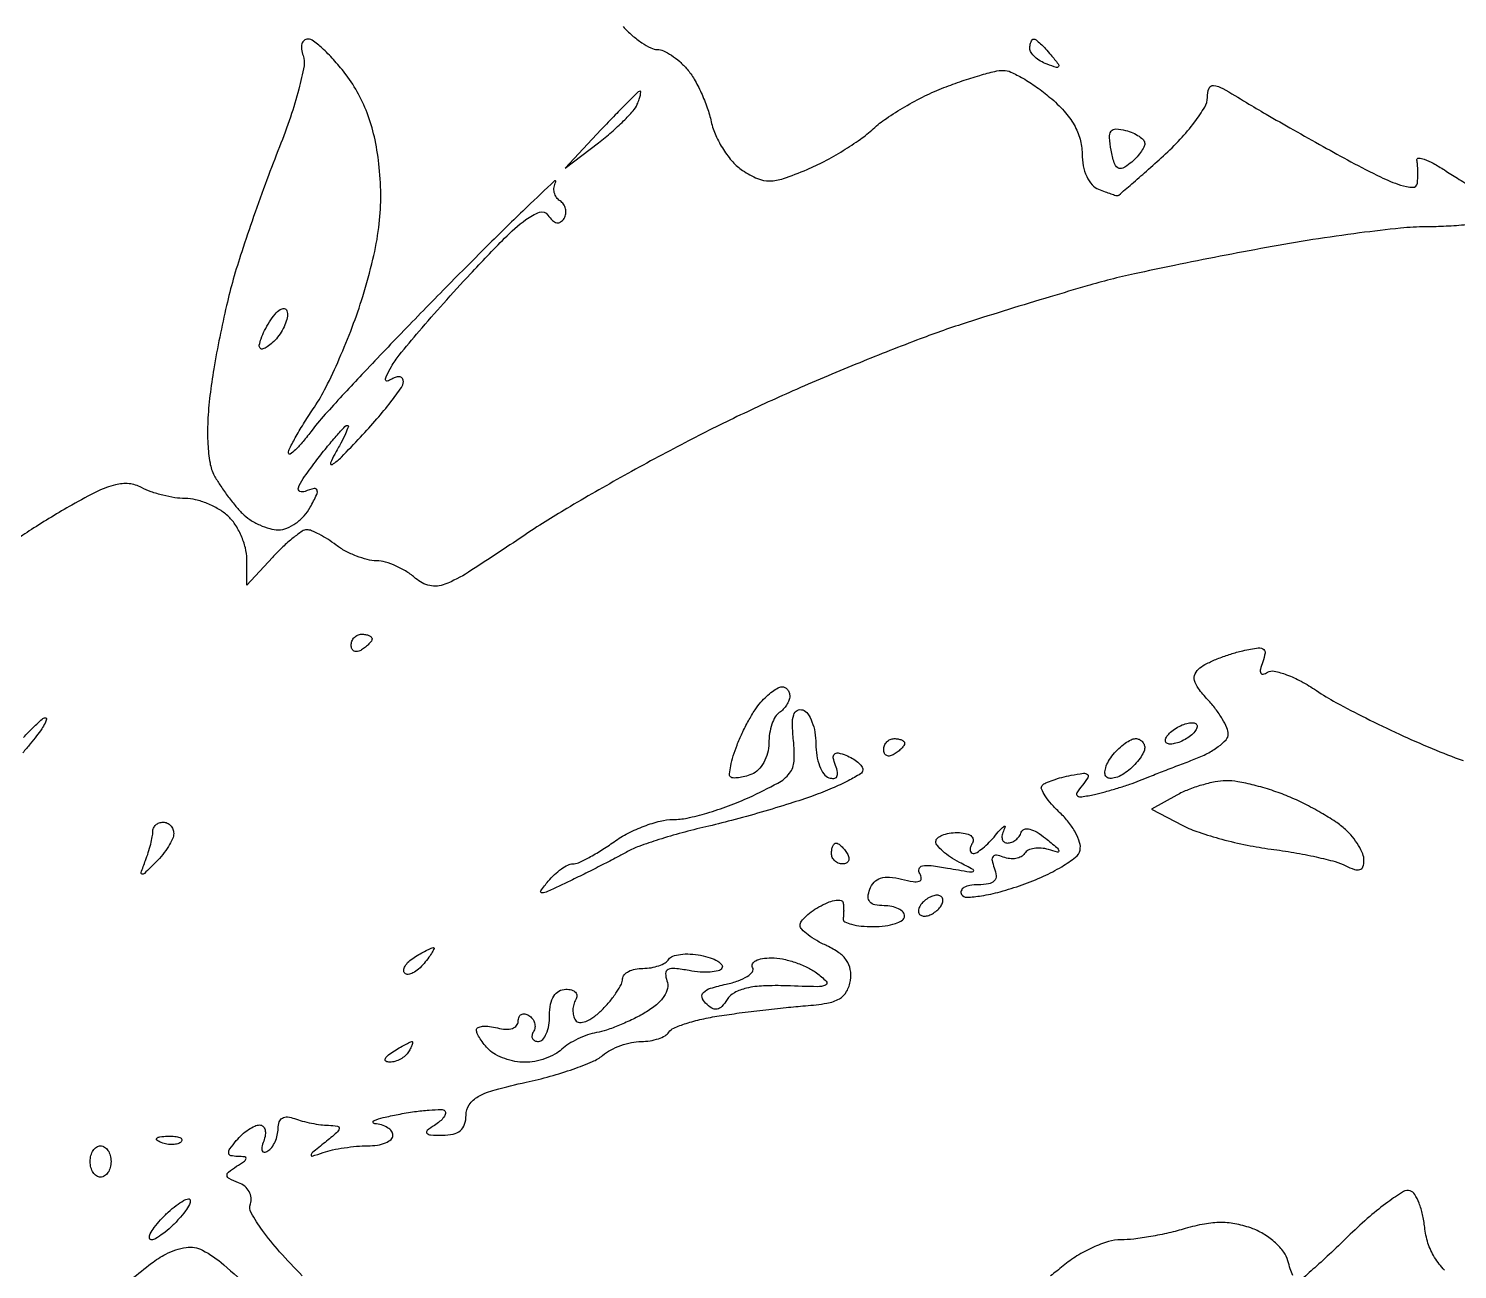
# Model space of a CAD drawing. Extents: x 0 to 102, y 0 to 135.
# Drawn here: x 55.08 to 66.66, y 29.79 to 39.85 of the extents above; entities that cross this region are included whole.
import ezdxf

# ---------------------------------------------------------------- set-up
doc = ezdxf.new("R2010")
doc.units = 0
doc.header["$MEASUREMENT"] = 0

msp = doc.modelspace()

# ---------------------------------------------------------------- linework, layer by layer
for points in [[(59.900096, 39.862552, 0.027625), (59.973832, 39.791688, 0.030405), (60.052706, 39.731788, 0.031875), (60.125618, 39.689557, 0.115829), (60.177394, 39.6774, -0.108886), (60.227103, 39.666445, -0.037681), (60.291639, 39.630417, -0.035311), (60.359004, 39.578663, -0.03427), (60.419143, 39.517459, -0.046473), (60.475849, 39.43722, -0.023069), (60.533018, 39.326384, -0.022675), (60.582121, 39.205118, -0.030808), (60.614496, 39.091592, 0.051536), (60.651258, 38.980355, 0.037749), (60.713362, 38.866031, 0.03845), (60.789648, 38.765671, 0.066082), (60.869042, 38.697151, 0.041136), (60.989982, 38.631425, 0.107838), (61.086276, 38.61183, 0.079708), (61.198874, 38.631528, 0.015859), (61.390441, 38.704506, 0.022985), (61.530431, 38.770694, 0.015976), (61.682283, 38.857552, 0.01615), (61.822964, 38.950491, 0.03177), (61.9272, 39.03472, -0.03664), (62.033819, 39.119173, -0.017212), (62.182693, 39.212973, -0.016951), (62.346162, 39.30099, -0.02284), (62.499962, 39.368632, -0.010033), (62.646976, 39.422064, -0.011388), (62.789971, 39.467202, -0.010645), (62.912746, 39.500086, -0.060175), (62.979921, 39.5082, -0.108017), (63.042047, 39.49462, -0.023409), (63.140211, 39.443863, -0.023379), (63.250549, 39.37302, -0.0205), (63.358909, 39.28918, -0.034402), (63.474425, 39.177552, -0.053875), (63.555317, 39.06569, -0.061664), (63.602971, 38.951477, -0.068131), (63.6192, 38.832931, 0.048271), (63.628687, 38.73489, 0.060391), (63.656859, 38.648011, 0.070171), (63.69979, 38.581664, 0.123107), (63.753019, 38.544351, 0.00409), (63.805567, 38.524678, 0.00578), (63.852704, 38.508084, 0.003461), (63.892554, 38.494878, 0.078431), (63.904455, 38.493, 0.178966), (63.916576, 38.497482, 0.000812), (64.02152, 38.587683, 0.003686), (64.14043, 38.69176, 0.002302), (64.278236, 38.815324, 0.021502), (64.414589, 38.949826, 0.026129), (64.529777, 39.087419, 0.026181), (64.612723, 39.210661, 0.135838), (64.6344, 39.28898, -0.087948), (64.647606, 39.36348, -0.351074), (64.684563, 39.385867, -0.097464), (64.759567, 39.3606, -0.006828), (64.95165, 39.247305, 0.005603), (65.109827, 39.153486, 0.002168), (65.331028, 39.02689, 0.002146), (65.571968, 38.891745, 0.002653), (65.79765, 38.76799, 0.010313), (66.037293, 38.64455, 0.035298), (66.199655, 38.578859, 0.068545), (66.299801, 38.560944, 0.399777), (66.336418, 38.593091, 0.015822), (66.33922, 38.641302, 0.012139), (66.339332, 38.694069, 0.012313), (66.337019, 38.743482, 0.028294), (66.332269, 38.780399, -0.474159), (66.346016, 38.796687, -0.081855), (66.391823, 38.788397, -0.040957), (66.464912, 38.755382, -0.018549), (66.5549, 38.701044, 0.006452), (66.659675, 38.634268, 0.004568), (66.778917, 38.561916, 0.004611)], [(66.735227, 38.256381, -0.010439), (66.567948, 38.244598, -0.011613), (66.406168, 38.240355, 0.025098), (66.19957, 38.229357, 0.006439), (65.867253, 38.190552, 0.006541), (65.488735, 38.136358, 0.006603), (65.112947, 38.072434, 0.002523), (64.739293, 38.001833, 0.00254), (64.367176, 37.927611, 0.002477), (64.043495, 37.859667, 0.01022), (63.848779, 37.813604, 0.007645), (63.65963, 37.761657, 0.002055), (63.360929, 37.673358, 0.002081), (63.022445, 37.570247, 0.002152), (62.6886, 37.465453, 0.013517), (62.307528, 37.332581, 0.006176), (61.817146, 37.13962, 0.006111), (61.305306, 36.923545, 0.008377), (60.850549, 36.715846, 0.009217), (60.401814, 36.491495, 0.006599), (59.908146, 36.224841, 0.006666), (59.444463, 35.958259, 0.014199), (59.094861, 35.737366, -0.004442), (58.646623, 35.44176, -0.049719), (58.456814, 35.344201, -0.146895), (58.333426, 35.333848, -0.132663), (58.219051, 35.392203, 0.044239), (58.147976, 35.445915, 0.034091), (58.062208, 35.491725, 0.035005), (57.975452, 35.523633, 0.066572), (57.902039, 35.534691, -0.058257), (57.827953, 35.544598, -0.030288), (57.739006, 35.573077, -0.02965), (57.650067, 35.613836, -0.039661), (57.57528, 35.661591, 0.019328), (57.507093, 35.709138, 0.02175), (57.438012, 35.749313, 0.021649), (57.376834, 35.778114, 0.099499), (57.338591, 35.7858, 0.150541), (57.298987, 35.773599, 0.019219), (57.226467, 35.720043, 0.021095), (57.143405, 35.647671, 0.016121), (57.05866, 35.561946), (56.8512, 35.338093), (56.8512, 35.548835, 0.062095), (56.839861, 35.639783, 0.041863), (56.805754, 35.738799, 0.041921), (56.755727, 35.830545, 0.063142), (56.696489, 35.899588, 0.051417), (56.623394, 35.953199, 0.035891), (56.531631, 35.998471, 0.036299), (56.436267, 36.029441, 0.060434), (56.352527, 36.0396, -0.037594), (56.26812, 36.045955, -0.023343), (56.170646, 36.065408, -0.02337), (56.075702, 36.093781, -0.038588), (55.999112, 36.127458, 0.098405), (55.897343, 36.158407, 0.086152), (55.7863, 36.150304, 0.053579), (55.643741, 36.09798, 0.01496), (55.433624, 35.986244, 0.006881), (55.26912, 35.889321, 0.006802), (55.106699, 35.787538, 0.006703), (54.96696, 35.69462, 0.025936)], [(57.300671, 29.741694, -0.014756), (57.117534, 29.935972, -0.025353), (56.978415, 30.109535, -0.025048), (56.885817, 30.252453, -0.226568), (56.880087, 30.324652, 0.118843), (56.886471, 30.37355, 0.100647), (56.870665, 30.423346, 0.092321), (56.834972, 30.466408, 0.082226), (56.784779, 30.49585, -0.022015), (56.709306, 30.528691, -0.254728), (56.69126, 30.554104, -0.263927), (56.703129, 30.582379, -0.023346), (56.768971, 30.628456, 0.011789), (56.833025, 30.671111, 0.217047), (56.845112, 30.691634, 0.412571), (56.83432, 30.70504, 0.02482), (56.777391, 30.708505, -0.051364), (56.722427, 30.714786, -0.328723), (56.705053, 30.734629, -0.177684), (56.71448, 30.768997, -0.018329), (56.7666, 30.8367, -0.035244), (56.813049, 30.88526, -0.036243), (56.865448, 30.926323, -0.038776), (56.915924, 30.954872, -0.109743), (56.95521, 30.9636, -0.188259), (56.982699, 30.95287, -0.146247), (56.999236, 30.925032, -0.098528), (57.001325, 30.882585, -0.054846), (56.98812, 30.832306, 0.036408), (56.97329, 30.783257, 0.155351), (56.975927, 30.753155, 0.32948), (56.992826, 30.743057, 0.1144), (57.021369, 30.752699, 0.094432), (57.053399, 30.782055, 0.052853), (57.080433, 30.827672, 0.050123), (57.098796, 30.881417, 0.05733), (57.105, 30.935344, -0.083378), (57.113816, 30.987844, -0.177171), (57.139469, 31.019344, -0.160926), (57.181456, 31.028624, -0.066303), (57.238819, 31.014951, 0.026818), (57.300292, 30.995071, 0.016272), (57.374786, 30.977894, 0.016286), (57.450031, 30.965635, 0.027476), (57.513769, 30.960909, -0.034758), (57.585149, 30.954572, -0.426636), (57.599169, 30.934352, -0.165854), (57.579531, 30.900757, -0.009382), (57.4857, 30.822628, 0.003125), (57.383729, 30.73986, 0.179569), (57.371754, 30.719298, 0.561491), (57.381261, 30.710968, 0.007448), (57.471469, 30.740719, -0.030875), (57.545434, 30.761327, -0.015451), (57.641012, 30.778631, -0.015278), (57.741371, 30.790493, -0.021778), (57.831019, 30.7944, 0.03946), (57.909356, 30.800592, 0.058656), (57.975504, 30.819251, 0.077138), (58.020539, 30.84662, 0.22119), (58.0356, 30.879, 0.165159), (58.024379, 30.912043, 0.087418), (57.99211, 30.941607, 0.070977), (57.944181, 30.963332, 0.054612), (57.88755, 30.973329, -0.338183), (57.874407, 30.984806, -0.36308), (57.882395, 30.999573, -0.036785), (57.956467, 31.022883, -0.009718), (58.0779, 31.049009, -0.012139), (58.210443, 31.071515, -0.017529), (58.328601, 31.08443, -0.013323), (58.425221, 31.088991, -0.198004), (58.45615, 31.07698, -0.275774), (58.461853, 31.056475, -0.090346), (58.447737, 31.027037, -0.060228), (58.416369, 30.993207, -0.034747), (58.37155, 30.960296, 0.026629), (58.31356, 30.919144, 0.419686), (58.31125, 30.897365, 0.209822), (58.339051, 30.88331, 0.011912), (58.43745, 30.880295, 0.055736), (58.523383, 30.889313, 0.122788), (58.582139, 30.918443, 0.138219), (58.616125, 30.969038, 0.079362), (58.6278, 31.042133, -0.149026), (58.653967, 31.127976, -0.119618), (58.725554, 31.193465, -0.060002), (58.86349, 31.249035, -0.012923), (59.11425, 31.309675, 0.015033), (59.310276, 31.357956, 0.016484), (59.497039, 31.416655, 0.016098), (59.65271, 31.476976, 0.075396), (59.734261, 31.527242, -0.054422), (59.798428, 31.570592, -0.03445), (59.881081, 31.60716, -0.034372), (59.968337, 31.632151, -0.052607), (60.046519, 31.6404, 0.038853), (60.118348, 31.64599, 0.042138), (60.186459, 31.662626, 0.046246), (60.241559, 31.686982, 0.127835), (60.271977, 31.716063, -0.156538), (60.31017, 31.74867, -0.020906), (60.410777, 31.785886, -0.02252), (60.53751, 31.820615, -0.017187), (60.67882, 31.847508, -0.005768), (60.841248, 31.870755, -0.003573), (61.032531, 31.894494, -0.003583), (61.221774, 31.915235, -0.006446), (61.3773, 31.92913, 0.021957), (61.551981, 31.950214, 0.087647), (61.653286, 31.985921, 0.137765), (61.711672, 32.044556, 0.090549), (61.742627, 32.135267, 0.080736), (61.741502, 32.222653, 0.106458), (61.711579, 32.296263, 0.090931), (61.649504, 32.359062, 0.045611), (61.552277, 32.414561, -0.024196), (61.469072, 32.457447, -0.032795), (61.398825, 32.504466, -0.034395), (61.348295, 32.549161, -0.19695), (61.335, 32.581603, -0.16642), (61.346013, 32.613775, -0.039546), (61.384703, 32.656259, -0.036412), (61.439428, 32.700538, -0.029029), (61.5042, 32.7402, -0.031541), (61.569803, 32.770155, -0.057929), (61.62664, 32.78464, -0.091878), (61.66654, 32.782667, -0.306172), (61.683418, 32.764327, -0.023142), (61.686536, 32.734286, -0.014286), (61.687551, 32.698774, -0.014319), (61.686542, 32.663548, -0.024837), (61.683418, 32.63445, 0.329015), (61.696144, 32.609954, 0.050377), (61.750897, 32.589638, 0.040021), (61.830624, 32.575573, 0.023661), (61.9272, 32.571, 0.031626), (62.024427, 32.577156, 0.048861), (62.106446, 32.595851, 0.06271), (62.163271, 32.623091, 0.254951), (62.181, 32.6556, 0.188615), (62.168365, 32.687903, 0.089007), (62.132077, 32.715349, 0.068824), (62.07819, 32.733962, 0.048824), (62.014455, 32.7402, -0.050077), (61.940947, 32.747581, -0.165632), (61.899506, 32.771774, -0.197908), (61.885704, 32.812966, -0.07488), (61.899021, 32.873393, -0.099167), (61.934888, 32.930084, -0.126754), (61.987166, 32.962631, -0.09709), (62.059849, 32.97074, -0.040884), (62.157255, 32.954603, 0.019836), (62.25074, 32.935044, 0.116442), (62.300437, 32.938293, 0.340531), (62.316313, 32.96066, 0.129315), (62.304405, 32.999656, -0.212483), (62.299144, 33.038436, -0.278872), (62.324897, 33.062091, -0.079691), (62.39759, 33.065, -0.014883), (62.529966, 33.045154, 0.002306), (62.707011, 33.01404, 0.156529), (62.736856, 33.018282, 0.610303), (62.737176, 33.032134, 0.005935), (62.62515, 33.091336, -0.027714), (62.552275, 33.134005, -0.035538), (62.490715, 33.181405, -0.03836), (62.447014, 33.226752, -0.17429), (62.4348, 33.260728, -0.221991), (62.447611, 33.288162, -0.076816), (62.485969, 33.311346, -0.058415), (62.542291, 33.327155, -0.039256), (62.608993, 33.3324, -0.047867), (62.672069, 33.326348, -0.104212), (62.716658, 33.307549, -0.181468), (62.735858, 33.279789, -0.202618), (62.7309, 33.2478, 0.050079), (62.715087, 33.215355, 0.108925), (62.711339, 33.188051, 0.184698), (62.719794, 33.170361, 0.192235), (62.737731, 33.1632, 0.145337), (62.768041, 33.1722, 0.027441), (62.815128, 33.20669, 0.027257), (62.867402, 33.254569, 0.022039), (62.918197, 33.31125, -0.010328), (62.962598, 33.363194, -0.071361), (62.988166, 33.384746, -0.65825), (62.995139, 33.37991, -0.067342), (62.985981, 33.35355, 0.063097), (62.97153, 33.313065, 0.121658), (62.972396, 33.278864, 0.172231), (62.988016, 33.256447, 0.156541), (63.014957, 33.2478, 0.096261), (63.048692, 33.254355, 0.070294), (63.081824, 33.273511, 0.068066), (63.109341, 33.301873, 0.078315), (63.126676, 33.335328, -0.244062), (63.151416, 33.359332, -0.13476), (63.194606, 33.360352, -0.075908), (63.254285, 33.335414, -0.033803), (63.324076, 33.286122, -0.005542), (63.414458, 33.21098, -0.156342), (63.430358, 33.185388, -0.563272), (63.419853, 33.174772, -0.017036), (63.346959, 33.194899, 0.054387), (63.287827, 33.206566, 0.062298), (63.230295, 33.204361, 0.072011), (63.182919, 33.189367, 0.14269), (63.1539, 33.1632, -0.133209), (63.126247, 33.137316, -0.080234), (63.083436, 33.122777, -0.070444), (63.032441, 33.121421, -0.063171), (62.981031, 33.134014, 0.049166), (62.925503, 33.149272, 0.268948), (62.897452, 33.138855, 0.229842), (62.889802, 33.107311, 0.038145), (62.908192, 33.045719, -0.074219), (62.922325, 32.981991, -0.21192), (62.907201, 32.940246, -0.161943), (62.861728, 32.916315, -0.040861), (62.777258, 32.9094, 0.041396), (62.710369, 32.903853, 0.089777), (62.661999, 32.886494, 0.167097), (62.639717, 32.860884, 0.239018), (62.642208, 32.831422, 0.271251), (62.685389, 32.80853, 0.028679), (62.803452, 32.820332, 0.028381), (62.956072, 32.853455, 0.016867), (63.13365, 32.909205, 0.021827), (63.305277, 32.978068, 0.028929), (63.454295, 33.05623, 0.029061), (63.566439, 33.13279, 0.179697), (63.602771, 33.190989, 0.128481), (63.599546, 33.25169, 0.046624), (63.565549, 33.331693, 0.042432), (63.510101, 33.416358, 0.039055), (63.439728, 33.493012, -0.023706), (63.37064, 33.563783, -0.038316), (63.319774, 33.63078, -0.045365), (63.290894, 33.685969, -0.303004), (63.29666, 33.71486, -0.09315), (63.325902, 33.73485, -0.019132), (63.384316, 33.757884, -0.019516), (63.455281, 33.779706, -0.017262), (63.530684, 33.796946, -0.014581), (63.629951, 33.813077, -0.217231), (63.66277, 33.803073, -0.370911), (63.666366, 33.776936, -0.029785), (63.621896, 33.716349, 0.030091), (63.577521, 33.655813, 0.392661), (63.58199, 33.630672, 0.205383), (63.61613, 33.622266, 0.01292), (63.720115, 33.642217, 0.012584), (63.807146, 33.663568, 0.007933), (63.907667, 33.692647, 0.007964), (64.005661, 33.724404, 0.014476), (64.0845, 33.753923, -0.003051), (64.168394, 33.78754, -0.001189), (64.284764, 33.833029, -0.001176), (64.410987, 33.881683, -0.001461), (64.52865, 33.926326, 0.029995), (64.633918, 33.973296, 0.03974), (64.722833, 34.028929, 0.044558), (64.785519, 34.084756, 0.190804), (64.8036, 34.130411, 0.10581), (64.792798, 34.180883, 0.028732), (64.75495, 34.253739, 0.027727), (64.701372, 34.333413, 0.02565), (64.637984, 34.408863, -0.025684), (64.561479, 34.499939, -0.101911), (64.530245, 34.565569, -0.173973), (64.535752, 34.618622, -0.114654), (64.574534, 34.66695, -0.051708), (64.629451, 34.701605, -0.018284), (64.714368, 34.739835, -0.017923), (64.811395, 34.775322, -0.020104), (64.907096, 34.802281, -0.015834), (65.032072, 34.827968, -0.158648), (65.08416, 34.820435, -0.323351), (65.101634, 34.787439, -0.057049), (65.083069, 34.715468, 0.027555), (65.064008, 34.656229, 0.173507), (65.066734, 34.625104, 0.360344), (65.08567, 34.616001, 0.077646), (65.121806, 34.63122, -0.193537), (65.176745, 34.64072, -0.036537), (65.27642, 34.611609, -0.034256), (65.394731, 34.557965, -0.025521), (65.517329, 34.483607, 0.02474), (65.676312, 34.386841, 0.008255), (65.917848, 34.260854, 0.008194), (66.190338, 34.129937, 0.009255), (66.456206, 34.013437, 0.010762), (66.706135, 33.915647, 0.01578)], [(55.042416, 34.10244, -0.013854), (55.123163, 34.18654, -0.009196), (55.19279, 34.252668, -0.187461), (55.219379, 34.263, -0.47542), (55.228173, 34.252197, -0.060954), (55.217151, 34.219608, -0.036757), (55.189809, 34.172003, -0.01783), (55.148409, 34.115282, -0.005812), (55.096503, 34.050803, -0.004029), (55.036399, 33.979076, -0.004064)], [(66.556362, 29.787318, -0.056152), (66.475419, 29.891119, -0.058438), (66.42193, 30.006722, -0.054553), (66.395057, 30.134288, 0.030583), (66.378271, 30.238457, 0.039236), (66.34965, 30.331194, 0.043604), (66.314422, 30.401425, 0.177388), (66.277493, 30.430537, 0.222554), (66.22268, 30.423844, 0.017393), (66.09735, 30.339154, 0.02109), (65.949884, 30.222032, 0.014443), (65.792317, 30.077502, -0.003997), (65.638876, 29.930738, -0.006237), (65.504175, 29.807078, -0.002205), (65.386876, 29.702987, -0.182331)], [(65.327916, 29.744003, -0.02666), (65.306251, 29.798338, -0.017586), (65.286954, 29.862781, 0.096502), (65.252762, 29.933894, 0.047466), (65.185147, 30.008624, 0.044664), (65.09753, 30.075398, 0.049181), (65.002137, 30.123096, 0.042274), (64.873415, 30.160233, 0.048668), (64.74626, 30.172878, 0.044743), (64.610479, 30.160958, 0.028129), (64.455385, 30.124114, -0.016427), (64.322419, 30.089223, -0.012764), (64.175781, 30.059765, -0.012955), (64.037517, 30.039318, -0.030236), (63.933126, 30.033, 0.073492), (63.832342, 30.018106, 0.032826), (63.706498, 29.970872, 0.031602), (63.577559, 29.902449, 0.037129), (63.465428, 29.8215, -0.015704), (63.362812, 29.740518, -0.019527)], [(55.917784, 29.712436, -0.014111), (56.078442, 29.842718, -0.044004), (56.195949, 29.917243, -0.080121), (56.359676, 29.97102, -0.161452), (56.492265, 29.949256, -0.058689), (56.664656, 29.831297, -0.004078), (57.105259, 29.440567, -0.010229)]]:
    msp.add_lwpolyline(points, format="xyb")
for points in [[(57.345443, 39.762, 0.177756), (57.315719, 39.751088, 0.148784), (57.297435, 39.72267, 0.103083), (57.294361, 39.679369, 0.058027), (57.307476, 39.628111, -0.139808), (57.314942, 39.544056, -0.015773), (57.27261, 39.355433, -0.018138), (57.205644, 39.129858, -0.013798), (57.116636, 38.887861, 0.006367), (57.014227, 38.621704, 0.004619), (56.906744, 38.322937, 0.004666), (56.809957, 38.037357, 0.010168), (56.742248, 37.8162, 0.012298), (56.687464, 37.603573, 0.007295), (56.632128, 37.3477, 0.007298), (56.584354, 37.090708, 0.012464), (56.552972, 36.874708, 0.017828), (56.535434, 36.665652, 0.025642), (56.536033, 36.479946, 0.029197), (56.553299, 36.327632, 0.080207), (56.58838, 36.225654, 0.02235), (56.633469, 36.149763, 0.013706), (56.692931, 36.064357, 0.013733), (56.756556, 35.982894, 0.023722), (56.814389, 35.919297, 0.051505), (56.877262, 35.868195, 0.038247), (56.955724, 35.825015, 0.039043), (57.037012, 35.795471, 0.067742), (57.108066, 35.7858, 0.09682), (57.176543, 35.799185, 0.057334), (57.249811, 35.839271, 0.054367), (57.316501, 35.898211, 0.061824), (57.365665, 35.967828, 0.010633), (57.418377, 36.071565, 0.194663), (57.420711, 36.107777, 0.394911), (57.397993, 36.12014, 0.028154), (57.323118, 36.096146, -0.195946), (57.281419, 36.097004, -0.394087), (57.269294, 36.124718, -0.067918), (57.308149, 36.20046, -0.010495), (57.407917, 36.337118, -0.006856), (57.496533, 36.450054, -0.010492), (57.576706, 36.545237, -0.005322), (57.646299, 36.622745, -0.210143), (57.666891, 36.6318, -0.522492), (57.67418, 36.621323, -0.015823), (57.650614, 36.563459, -0.018732), (57.613817, 36.488411, -0.010243), (57.563441, 36.39915, 0.051588), (57.530226, 36.326959, 0.71412), (57.545367, 36.315241, 0.053696), (57.617794, 36.374887, 0.005383), (57.77299, 36.53693, 0.009856), (57.906001, 36.684564, 0.013885), (58.018207, 36.821669, 0.010037), (58.105152, 36.938929, 0.155727), (58.1202, 36.986073, 0.148424), (58.112568, 37.011215, 0.191611), (58.092869, 37.024773, 0.132776), (58.062798, 37.023573, 0.062505), (58.02716, 37.007284, -0.062544), (57.989554, 36.990098, -0.493765), (57.97612, 36.999559, -0.126715), (57.983359, 37.033164, -0.01203), (58.023134, 37.108041, -0.043482), (58.086158, 37.200307, -0.004973), (58.247832, 37.39377, -0.005974), (58.445594, 37.620155, -0.004833), (58.663063, 37.8585, -0.007418), (58.940428, 38.147919, -0.03546), (59.112205, 38.298864, -0.079913), (59.223852, 38.358496, -0.339949), (59.291014, 38.335918, 0.05039), (59.327514, 38.291855, 0.14488), (59.362179, 38.273341, 0.20078), (59.394003, 38.279577, 0.107267), (59.422305, 38.308922, 0.098542), (59.436343, 38.346546, 0.097826), (59.434961, 38.386781, 0.098061), (59.418396, 38.423392, 0.099537), (59.3892, 38.4507, -0.107137), (59.359913, 38.47893, -0.093109), (59.343105, 38.518178, -0.089219), (59.341295, 38.562354, -0.088147), (59.354958, 38.604596, 0.847897), (59.344618, 38.612504, 0.002778), (59.122549, 38.401789, 0.004425), (58.838098, 38.123986, 0.002326), (58.489188, 37.7739, 0.002861), (58.123409, 37.399194, 0.003452), (57.784308, 37.042928, 0.002944), (57.502728, 36.739415, 0.023312), (57.37995, 36.592286, -0.011736), (57.306818, 36.500408, -0.0254), (57.245515, 36.434146, -0.042576), (57.203156, 36.399302, -0.604219), (57.1896, 36.406425, -0.119047), (57.199217, 36.446245, -0.009338), (57.251208, 36.543103, -0.012296), (57.318999, 36.657253, -0.00909), (57.39933, 36.780223, 0.033346), (57.492459, 36.939102, 0.012873), (57.600799, 37.170571, 0.012678), (57.705765, 37.428368, 0.015293), (57.790667, 37.675651, 0.015877), (57.873677, 37.977471, 0.027288), (57.920893, 38.233912, 0.030402), (57.936895, 38.473332, 0.027206), (57.924835, 38.722073, 0.025894), (57.890261, 38.943891, 0.034455), (57.834813, 39.1402, 0.037092), (57.757159, 39.314883, 0.039806), (57.656092, 39.471857, 0.018059), (57.564813, 39.582968, 0.023926), (57.473552, 39.67677, 0.022491), (57.392639, 39.745799, 0.166856)], [(63.228141, 39.762, -0.172995), (63.245952, 39.755647, -0.015689), (63.282109, 39.724154, -0.018888), (63.323723, 39.682513, -0.013646), (63.367007, 39.633163, -0.008807), (63.425238, 39.560431, -0.27071), (63.428105, 39.538284, -0.389672), (63.411229, 39.530592, -0.012731), (63.335066, 39.557615, -0.0442), (63.281937, 39.583591, -0.05126), (63.236992, 39.617442, -0.058677), (63.206136, 39.65366, -0.148172), (63.1962, 39.686451, -0.040372), (63.198539, 39.715378, -0.05972), (63.205583, 39.739808, -0.078541), (63.21592, 39.756415, -0.217663)], [(60.037641, 39.339, 0.195673), (60.022577, 39.33287, 0.00184), (59.935721, 39.247527, 0.005817), (59.836464, 39.146967, 0.003688), (59.723046, 39.027604), (59.4315, 38.716207), (59.700662, 38.921854, 0.015122), (59.807036, 39.008344, 0.016848), (59.904103, 39.098155, 0.01637), (59.981312, 39.179754, 0.079982), (60.015256, 39.23325, 0.01737), (60.031041, 39.27382, 0.031941), (60.040573, 39.307936, 0.039193), (60.043793, 39.33252, 0.429498)], [(63.971543, 39.021467, -0.036493), (64.030974, 39.001194, -0.048248), (64.081193, 38.973883, -0.057137), (64.11598, 38.944062, -0.189202), (64.1268, 38.916492, -0.122144), (64.119048, 38.885233, -0.035098), (64.092526, 38.842582, -0.033058), (64.054776, 38.797086, -0.029855), (64.010121, 38.755283, -0.058778), (63.949453, 38.715941, -0.269346), (63.909198, 38.718695, -0.173462), (63.879495, 38.759198, -0.025099), (63.854864, 38.860258, -0.026857), (63.84068, 38.964543, -0.178868), (63.854558, 39.014203, -0.251965), (63.893766, 39.033174, -0.053241)], [(57.17617, 37.56039, -0.116439), (57.180032, 37.517555, -0.04893), (57.16621, 37.461001, -0.044864), (57.138803, 37.400788, -0.044005), (57.100943, 37.346011, -0.029464), (57.058222, 37.300304, -0.047887), (57.016425, 37.267559, -0.063304), (56.981367, 37.250952, -0.282518), (56.960183, 37.256017, -0.251108), (56.952753, 37.280613, -0.034713), (56.967387, 37.333885, -0.032985), (56.995383, 37.399474, -0.022221), (57.03541, 37.470397, -0.032637), (57.080247, 37.53274, -0.078461), (57.122683, 37.57037, -0.175587), (57.155138, 37.577669, -0.288267)], [(57.7818, 34.9398, -0.042167), (57.814189, 34.937064, -0.061769), (57.841549, 34.928841, -0.081139), (57.860101, 34.916759, -0.210953), (57.8664, 34.902493, -0.151918), (57.860855, 34.884665, -0.038439), (57.841549, 34.860786, -0.035638), (57.814183, 34.835657, -0.029505), (57.7818, 34.8129, -0.082592), (57.749474, 34.799659, -0.161196), (57.722051, 34.802291, -0.182303), (57.703823, 34.820179, -0.108972), (57.6972, 34.850207, -0.093332), (57.70364, 34.884407, -0.09642), (57.722051, 34.913482, -0.099167), (57.74952, 34.932942, -0.105053)], [(61.18695, 34.513582, -0.126562), (61.211139, 34.508651, -0.106593), (61.231762, 34.49247, -0.094844), (61.245611, 34.467359, -0.078885), (61.2504, 34.437193, -0.089642), (61.244199, 34.402881, -0.053229), (61.225549, 34.365611, -0.051032), (61.198161, 34.331205, -0.06081), (61.1658, 34.3053, 0.126832), (61.133289, 34.271428, 0.046526), (61.106051, 34.210371, 0.042402), (61.087451, 34.134974, 0.039298), (61.0812, 34.055558, -0.064974), (61.070829, 33.976084, -0.061723), (61.040366, 33.900436, -0.066381), (60.995361, 33.839822, -0.108711), (60.942191, 33.80476, -0.026354), (60.886581, 33.786718, -0.035129), (60.834453, 33.776651, -0.037807), (60.791992, 33.77474, -0.190972), (60.770624, 33.783976, -0.230168), (60.762236, 33.808232, -0.020926), (60.772812, 33.873203, -0.023763), (60.793315, 33.953259, -0.016272), (60.823791, 34.042008, -0.0201), (60.864447, 34.137233, -0.015841), (60.915764, 34.236923, -0.016118), (60.969426, 34.326588, -0.037691), (61.016508, 34.388923, -0.025641), (61.062128, 34.435642, -0.028643), (61.11071, 34.475636, -0.029719), (61.155518, 34.504487, -0.116008)], [(61.356088, 34.325768, -0.16162), (61.396698, 34.295013, -0.05866), (61.430818, 34.230261, -0.050521), (61.454089, 34.145126, -0.04149), (61.4619, 34.051152, 0.041498), (61.469711, 33.957203, 0.050616), (61.492981, 33.872145, 0.058823), (61.527101, 33.80751, 0.162105), (61.567708, 33.776885, 0.091974), (61.608797, 33.771039, 0.263454), (61.632407, 33.785752, 0.174331), (61.637747, 33.82036, 0.043605), (61.621738, 33.87619, -0.039244), (61.603222, 33.938704, -0.257053), (61.612359, 33.968914, -0.252177), (61.642989, 33.977717, -0.038065), (61.706281, 33.958808, -0.0391), (61.758448, 33.933957, -0.047549), (61.802556, 33.902617, -0.054618), (61.833048, 33.869814, -0.161318), (61.8426, 33.840977, -0.262024), (61.824388, 33.80861, -0.01613), (61.724557, 33.75231, -0.020599), (61.594744, 33.691191, -0.013516), (61.44075, 33.63114, -0.010232), (61.253176, 33.568079, -0.005476), (61.019133, 33.497496, -0.00545), (60.778615, 33.430657, -0.00848), (60.569759, 33.378838, 0.00989), (60.378023, 33.330693, 0.010126), (60.189854, 33.27535, 0.009928), (60.028615, 33.220814, 0.041229), (59.935259, 33.178177, -0.006963), (59.851584, 33.132801, -0.002516), (59.731495, 33.070595, -0.002495), (59.599286, 33.003782, -0.002965), (59.4738, 32.942078, -0.003035), (59.288858, 32.853878, -0.105327), (59.242205, 32.843002, -0.615062), (59.233334, 32.859749, -0.019192), (59.293809, 32.938627, -0.03176), (59.344313, 32.992194, -0.034265), (59.399996, 33.037483, -0.036546), (59.452708, 33.06917, -0.117588), (59.492249, 33.0786, 0.107657), (59.538493, 33.088674, 0.015951), (59.624559, 33.131409, 0.017352), (59.724352, 33.189542, 0.014151), (59.827051, 33.258375, -0.036334), (59.940283, 33.327198, -0.028517), (60.071714, 33.385338, -0.02928), (60.200811, 33.425402, -0.060681), (60.305411, 33.438138, 0.053077), (60.418647, 33.450187, 0.017935), (60.579652, 33.490943, 0.017609), (60.755714, 33.549093, 0.019318), (60.921791, 33.617913, 0.014557), (61.154072, 33.733168, 0.105296), (61.249002, 33.813049, 0.152688), (61.285835, 33.911375, 0.041242), (61.281279, 34.079721, -0.019865), (61.272246, 34.20899, -0.081481), (61.282597, 34.286619, -0.19746), (61.311516, 34.322013, -0.208844)], [(64.5449, 34.2115, -0.251186), (64.551536, 34.18952, -0.099385), (64.538937, 34.159477, -0.066537), (64.508878, 34.12576, -0.039081), (64.4652, 34.0938, -0.038238), (64.415391, 34.06805, -0.050517), (64.366612, 34.052974, -0.06045), (64.325751, 34.049779, -0.187837), (64.3009, 34.0607, -0.251186), (64.294264, 34.08268, -0.099385), (64.306863, 34.112723, -0.066537), (64.336922, 34.14644, -0.039081), (64.3806, 34.1784, -0.038238), (64.430409, 34.20415, -0.050517), (64.479188, 34.219226, -0.06045), (64.520049, 34.222421, -0.187837)], [(62.0964, 34.0938, -0.042167), (62.128789, 34.091064, -0.061769), (62.156149, 34.082841, -0.081139), (62.174701, 34.070759, -0.210953), (62.181, 34.056493, -0.151918), (62.175455, 34.038665, -0.038439), (62.156149, 34.014786, -0.035638), (62.128783, 33.989657, -0.029505), (62.0964, 33.9669, -0.082592), (62.064074, 33.953659, -0.161196), (62.036651, 33.956291, -0.182303), (62.018423, 33.974179, -0.108972), (62.0118, 34.004207, -0.093332), (62.01824, 34.038407, -0.09642), (62.036651, 34.067482, -0.099167), (62.06412, 34.086942, -0.105053)], [(64.052559, 34.0938, -0.099038), (64.080892, 34.088132, -0.097945), (64.104992, 34.071992, -0.097945), (64.121132, 34.047892, -0.099038), (64.1268, 34.019559, -0.119097), (64.118153, 33.98377, -0.03606), (64.088923, 33.935691, -0.033855), (64.047203, 33.88473, -0.031103), (63.997856, 33.838303, -0.041807), (63.944652, 33.801185, -0.058186), (63.891422, 33.778091, -0.073415), (63.846063, 33.771396, -0.198906), (63.8166, 33.7836, -0.198906), (63.804396, 33.813063, -0.073415), (63.811091, 33.858422, -0.058186), (63.834185, 33.911652, -0.041807), (63.871303, 33.964856, -0.031103), (63.91773, 34.014203, -0.033855), (63.968691, 34.055923, -0.03606), (64.01677, 34.085153, -0.119097)], [(64.785167, 33.752402, 0.044283), (64.696441, 33.743138, 0.023163), (64.588432, 33.716837, 0.02285), (64.479356, 33.679369, 0.032338), (64.386544, 33.635538), (64.180989, 33.521671), (64.436765, 33.389405, 0.038641), (64.566595, 33.334512, 0.015412), (64.751762, 33.278864, 0.015144), (64.956057, 33.230849, 0.018442), (65.14992, 33.198832, -0.011115), (65.335883, 33.170913, -0.011857), (65.516434, 33.135259, -0.011496), (65.669957, 33.097418, -0.052771), (65.75535, 33.064287, 0.03417), (65.825203, 33.034156, 0.152694), (65.869243, 33.032576, 0.241457), (65.894576, 33.055755, 0.089218), (65.9034, 33.104812, 0.096128), (65.892839, 33.159236, 0.038576), (65.859001, 33.227457, 0.036364), (65.81009, 33.297399, 0.038089), (65.752254, 33.358362, 0.038308), (65.672796, 33.4199, 0.014768), (65.554022, 33.493191, 0.01452), (65.41999, 33.565425, 0.017373), (65.289671, 33.625274, 0.01992), (65.156272, 33.674868, 0.017317), (65.013005, 33.716295, 0.017662), (64.880669, 33.744713, 0.047971)], [(56.1744, 33.417, -0.106313), (56.206678, 33.410058, -0.099376), (56.234149, 33.390374, -0.096076), (56.252564, 33.36096, -0.09221), (56.259, 33.326357, -0.106346), (56.249445, 33.281942, -0.032091), (56.216901, 33.220626, -0.030553), (56.170533, 33.154734, -0.028933), (56.115684, 33.093707, -0.003146), (56.022101, 33.002139, -0.234212), (56.002421, 32.995876, -0.470146), (55.995054, 33.008171, -0.005754), (56.031084, 33.106669, 0.014701), (56.05356, 33.171699, 0.014041), (56.072552, 33.238935, 0.014129), (56.085963, 33.299201, 0.047712), (56.0898, 33.339319, -0.108102), (56.096283, 33.368956, -0.099646), (56.114651, 33.394181, -0.095575), (56.142102, 33.411095, -0.090658)], [(61.626107, 33.2478, -0.151918), (61.643935, 33.242255, -0.038439), (61.667814, 33.222949, -0.035638), (61.692943, 33.195583, -0.029505), (61.7157, 33.1632, -0.082592), (61.728941, 33.130874, -0.161196), (61.726309, 33.103451, -0.182303), (61.708421, 33.085223, -0.108972), (61.678393, 33.0786, -0.093332), (61.644193, 33.08504, -0.09642), (61.615118, 33.103451, -0.099167), (61.595658, 33.13092, -0.105053), (61.5888, 33.1632, -0.042167), (61.591536, 33.195589, -0.061769), (61.599759, 33.222949, -0.081139), (61.611841, 33.241501, -0.210953)], [(62.444786, 32.8248, 0.085235), (62.408558, 32.818579, 0.053414), (62.369678, 32.799949, 0.051777), (62.334173, 32.772562, 0.064269), (62.3079, 32.7402, 0.076764), (62.29421, 32.70785, 0.154201), (62.295824, 32.680451, 0.186277), (62.31217, 32.662304, 0.117858), (62.340214, 32.6556, 0.085235), (62.376442, 32.661821, 0.053414), (62.415322, 32.680451, 0.051777), (62.450827, 32.707838, 0.064269), (62.4771, 32.7402, 0.076764), (62.49079, 32.77255, 0.154201), (62.489176, 32.799949, 0.186277), (62.47283, 32.818096, 0.117858)], [(58.363209, 32.400505, -0.546793), (58.368598, 32.392813, -0.036148), (58.354026, 32.363542, -0.026491), (58.326565, 32.322272, -0.013159), (58.287703, 32.272856, -0.039407), (58.243145, 32.227041, -0.06172), (58.197747, 32.196166, -0.085026), (58.158484, 32.183835, -0.234162), (58.131744, 32.192856, -0.225585), (58.122915, 32.217685, -0.108439), (58.133735, 32.250542, -0.073916), (58.16315, 32.28679, -0.044429), (58.20725, 32.320504, -0.009856), (58.257211, 32.350739, -0.012634), (58.304399, 32.37647, -0.01054), (58.344551, 32.396009, -0.097989)], [(60.528295, 32.33848, -0.030845), (60.606988, 32.31834, -0.057393), (60.666854, 32.29111, -0.092298), (60.70006, 32.261654, -0.31336), (60.701533, 32.234272, -0.196096), (60.671679, 32.212507, -0.041868), (60.606991, 32.202136, -0.037868), (60.524804, 32.202169, -0.028201), (60.434867, 32.214156, 0.019849), (60.320615, 32.231329, 0.135957), (60.264995, 32.22231, 0.294502), (60.244728, 32.19048, 0.090387), (60.255777, 32.131802, -0.147497), (60.26031, 32.070263, -0.095388), (60.23166, 32.004264, -0.070903), (60.170419, 31.937373, -0.038999), (60.079279, 31.873682, -0.019845), (59.980823, 31.820876, -0.01582), (59.870826, 31.771626, -0.016102), (59.765922, 31.732482, -0.038327), (59.6853, 31.712041, 0.041203), (59.612343, 31.693096, 0.027937), (59.532963, 31.660255, 0.028203), (59.459351, 31.619606, 0.049216), (59.404307, 31.57695, -0.067542), (59.347853, 31.536412, -0.037346), (59.269971, 31.502264, -0.036466), (59.184363, 31.478971, -0.048226), (59.103977, 31.4712, -0.046841), (59.024342, 31.478677, -0.037379), (58.941001, 31.501022, -0.038623), (58.866396, 31.533792, -0.07371), (58.81392, 31.57272, -0.026772), (58.775065, 31.615975, -0.029141), (58.742221, 31.661973, -0.030383), (58.719051, 31.704281, -0.110524), (58.7124, 31.734, -0.295952), (58.725069, 31.753529, -0.082288), (58.762102, 31.763208, -0.055299), (58.816737, 31.762166, -0.031569), (58.8816, 31.749513, 0.049197), (58.948937, 31.738821, 0.093918), (59.003079, 31.745797, 0.138651), (59.037676, 31.76901, 0.177913), (59.0508, 31.804726, -0.096742), (59.057411, 31.838575, -0.174455), (59.076057, 31.85936, -0.171154), (59.103969, 31.863725, -0.092687), (59.13678, 31.851047, -0.090427), (59.165906, 31.824775, -0.095498), (59.183206, 31.790384, -0.099685), (59.186067, 31.753273, -0.108373), (59.174087, 31.719154, 0.090666), (59.162333, 31.689093, 0.169366), (59.16603, 31.663534, 0.176081), (59.184599, 31.646476, 0.098926), (59.215007, 31.6404, 0.217355), (59.249286, 31.65604, 0.078662), (59.278282, 31.702528, 0.059813), (59.298037, 31.770919, 0.040452), (59.3046, 31.8519, -0.046667), (59.31302, 31.941915, -0.093033), (59.338939, 32.008334, -0.12462), (59.38098, 32.048713, -0.130045), (59.436493, 32.0634, -0.066118), (59.483161, 32.057202, -0.138808), (59.514283, 32.038549, -0.191142), (59.525232, 32.010918, -0.139169), (59.5161, 31.9788, 0.076857), (59.499851, 31.940384, 0.058885), (59.493972, 31.895106, 0.059388), (59.498808, 31.850147, 0.082129), (59.514193, 31.812686, 0.252405), (59.546385, 31.794137, 0.100534), (59.598211, 31.803147, 0.066093), (59.662765, 31.838793, 0.037237), (59.730686, 31.897286, 0.023296), (59.794272, 31.96709, 0.026775), (59.848004, 32.039455, 0.027351), (59.88632, 32.10478, 0.119509), (59.8968, 32.148, -0.186414), (59.909276, 32.180299, -0.089706), (59.945036, 32.207749, -0.069539), (59.99817, 32.226358, -0.049547), (60.061007, 32.2326, 0.040856), (60.127182, 32.238016, 0.043294), (60.190278, 32.254118, 0.047451), (60.241565, 32.277717, 0.123411), (60.270488, 32.305854, -0.174332), (60.302437, 32.331272, -0.050279), (60.364894, 32.345656, -0.044001), (60.443614, 32.348644, -0.034733)], [(61.102338, 32.3172, -0.0493), (61.191011, 32.308435, -0.030742), (61.292055, 32.281717, -0.03069), (61.389404, 32.242685, -0.047913), (61.46688, 32.196407, -0.036616), (61.547019, 32.127888, -0.529238), (61.541301, 32.097046, -0.108765), (61.474236, 32.083642, -0.004431), (61.226173, 32.090657, 0.019464), (61.038135, 32.09032, 0.04641), (60.89983, 32.071751, 0.066331), (60.802661, 32.035322, 0.132268), (60.743246, 31.979507, -0.048128), (60.70073, 31.923558, -0.165528), (60.661194, 31.902127, -0.180975), (60.619118, 31.910194, -0.059544), (60.568761, 31.949799, -0.126276), (60.540103, 31.998246, -0.283863), (60.551056, 32.037791, -0.114035), (60.609582, 32.071324, -0.019258), (60.735177, 32.104026, 0.030594), (60.832545, 32.131748, 0.056046), (60.906741, 32.167635, 0.088), (60.948278, 32.205414, 0.312293), (60.950045, 32.239484, -0.26611), (60.949064, 32.268849, -0.154251), (60.974968, 32.294371, -0.080678), (61.02886, 32.311685, -0.037479)], [(58.188643, 31.639105, -0.434568), (58.194695, 31.633231, -0.071273), (58.191747, 31.615168, -0.041889), (58.180726, 31.588188, -0.020509), (58.1625, 31.5558, -0.075854), (58.135042, 31.523529, -0.054031), (58.095976, 31.496432, -0.053889), (58.051875, 31.478263, -0.074131), (58.009457, 31.472495, -0.102799), (57.978715, 31.479297, -0.37991), (57.971232, 31.495961, -0.147021), (57.988722, 31.521745, -0.027275), (58.0356, 31.5558, -0.008026), (58.086112, 31.587305, -0.01079), (58.132903, 31.614099, -0.008096), (58.172573, 31.634867, -0.104523)], [(56.20965, 30.872321, -0.028489), (56.268547, 30.871391, -0.077125), (56.309154, 30.862024, -0.208169), (56.324597, 30.846403, -0.296942), (56.320688, 30.827888, -0.126455), (56.293029, 30.811539, -0.060344), (56.251972, 30.804842, -0.05415), (56.204803, 30.808008, -0.051402), (56.158537, 30.821209, -0.054073), (56.123287, 30.839952, -0.470617), (56.121828, 30.85537, -0.168741), (56.146511, 30.867326, -0.018894)], [(55.6668, 30.7944, -0.148195), (55.699063, 30.784623, -0.098894), (55.726549, 30.757123, -0.082425), (55.745081, 30.716014, -0.064853), (55.7514, 30.6675, -0.064853), (55.745081, 30.618986, -0.082425), (55.726549, 30.577877, -0.098894), (55.699063, 30.550377, -0.148195), (55.6668, 30.5406, -0.148195), (55.634537, 30.550377, -0.098894), (55.607051, 30.577877, -0.082425), (55.588519, 30.618986, -0.064853), (55.5822, 30.6675, -0.064853), (55.588519, 30.716014, -0.082425), (55.607051, 30.757123, -0.098894), (55.634537, 30.784623, -0.148195)], [(56.377862, 30.36435, -0.418044), (56.392836, 30.351735, -0.130712), (56.386954, 30.319627, -0.05219), (56.354881, 30.266774, -0.021468), (56.3013, 30.2022, -0.021385), (56.237433, 30.137423, -0.02603), (56.172157, 30.082702, -0.026046), (56.113723, 30.043279, -0.136196), (56.076688, 30.033, -0.409036), (56.062457, 30.046981, -0.115217), (56.069689, 30.080632, -0.05203), (56.101347, 30.132839, -0.022731), (56.15325, 30.19515, -0.021555), (56.215549, 30.257738, -0.024757), (56.2803, 30.311739, -0.024962), (56.338985, 30.351518, -0.11398)]]:
    msp.add_lwpolyline(points, format="xyb", close=True)

doc.saveas('drawing.dxf')
